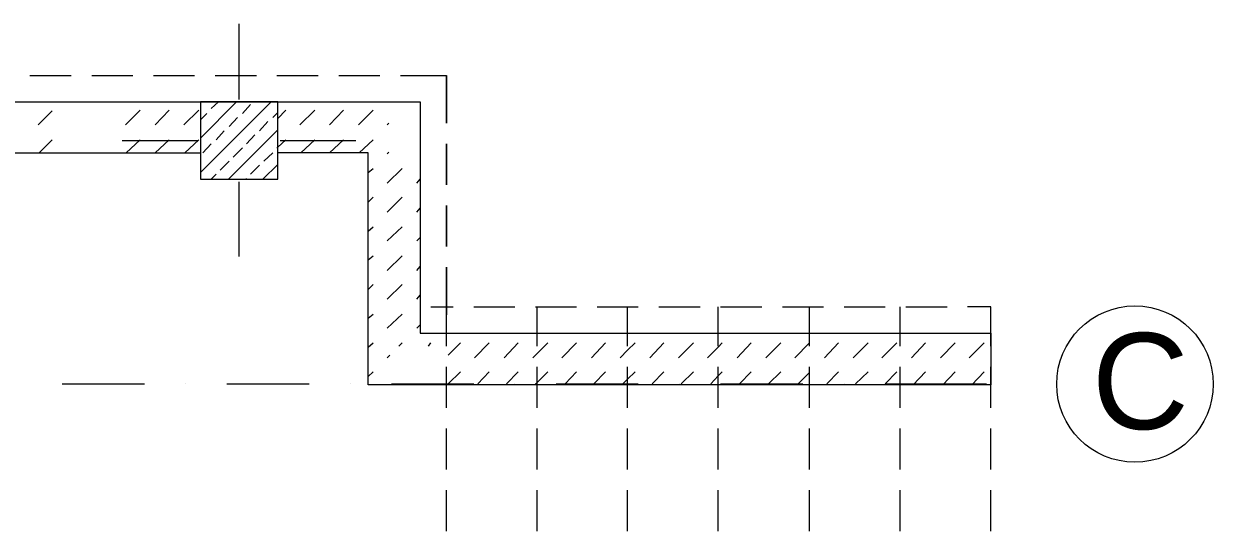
# Model space of a CAD drawing. Header units: millimetres. Extents: x 440 to 72591, y -28954 to 25941.
# Drawn here: x 27721 to 32309, y 14438 to 16397 of the extents above; entities that cross this region are included whole.
import ezdxf

# ---------------------------------------------------------------- set-up
doc = ezdxf.new("R2010")
doc.units = ezdxf.units.MM
doc.layers.add('podkład', color=7, linetype='Continuous')
doc.styles.get("Standard").update_dxf_attribs({"font": 'arial.ttf'})

msp = doc.modelspace()

# ---------------------------------------------------------------- linework, layer by layer
at = {"layer": 'podkład', "color": 6, "lineweight": 5, "transparency": 33554572}
for points in [[(28551.5, 16104.6), (28551.5, 16396.7)], [(28100.6, 15945.9), (28392.7, 15945.9)], [(28551.5, 15945.9), (28551.5, 15945.9)], [(28551.5, 15945.9), (28551.5, 15945.9)], [(28710.2, 15945.9), (29002.3, 15945.9)], [(28551.5, 15498.2), (28551.5, 15787.1)], [(27868.8, 15006.1), (28186.3, 15006.1)], [(28345.1, 15006.1), (28345.1, 15006.1)], [(28503.9, 15006.1), (28821.4, 15006.1)], [(28980.1, 15006.1), (28980.1, 15006.1)], [(29138.9, 15006.1), (29456.4, 15006.1)], [(29615.1, 15006.1), (29615.1, 15006.1)], [(29773.9, 15006.1), (30091.4, 15006.1)], [(30250.2, 15006.1), (30250.2, 15006.1)], [(30408.9, 15006.1), (30726.4, 15006.1)], [(30885.2, 15006.1), (30885.2, 15006.1)], [(31043.9, 15006.1), (31434.5, 15006.1)]]:
    msp.add_lwpolyline(points, dxfattribs=at)
at = {"layer": 'podkład', "color": 4, "lineweight": 5, "transparency": 33554572}
for points in [[(27745, 16196.7), (27903.8, 16196.7)], [(27983.1, 16196.7), (28141.9, 16196.7)], [(28221.3, 16196.7), (28380, 16196.7)], [(28459.4, 16196.7), (28618.2, 16196.7)], [(28697.5, 16196.7), (28856.3, 16196.7)], [(28935.7, 16196.7), (29094.4, 16196.7)], [(29173.8, 16196.7), (29351.6, 16196.7), (29351.6, 16012.6), (29351.6, 16196.7)], [(29291.3, 15304.5), (29377, 15304.5)], [(29351.6, 15152.1), (29351.6, 15304.5)], [(29456.4, 15304.5), (29615.1, 15304.5)], [(29694.5, 15304.5), (29853.3, 15304.5)], [(29700.9, 15152.1), (29700.9, 15304.5)], [(29932.7, 15304.5), (30091.4, 15304.5)], [(30050.1, 15152.1), (30050.1, 15304.5)], [(30170.8, 15304.5), (30329.5, 15304.5)], [(30399.4, 15152.1), (30399.4, 15304.5)], [(30408.9, 15304.5), (30567.7, 15304.5)], [(30647.1, 15304.5), (30805.8, 15304.5)], [(30751.8, 15152.1), (30751.8, 15304.5)], [(30885.2, 15304.5), (31043.9, 15304.5)], [(31101.1, 15152.1), (31101.1, 15304.5)], [(31123.3, 15304.5), (31282.1, 15304.5)], [(31450.4, 15152.1), (31450.4, 15304.5), (31361.4, 15304.5)], [(29351.6, 14914), (29351.6, 15072.7)], [(29700.9, 14914), (29700.9, 15072.7)], [(30050.1, 14914), (30050.1, 15072.7)], [(30399.4, 14914), (30399.4, 15072.7)], [(30751.8, 14914), (30751.8, 15072.7)], [(31101.1, 14914), (31101.1, 15072.7)], [(31450.4, 14914), (31450.4, 15072.7)], [(29351.6, 14675.8), (29351.6, 14834.6)], [(29700.9, 14675.8), (29700.9, 14834.6)], [(30050.1, 14675.8), (30050.1, 14834.6)], [(30399.4, 14675.8), (30399.4, 14834.6)], [(30751.8, 14675.8), (30751.8, 14834.6)], [(31101.1, 14675.8), (31101.1, 14834.6)], [(31450.4, 14675.8), (31450.4, 14834.6)], [(29351.6, 14437.7), (29351.6, 14596.5)], [(29700.9, 14437.7), (29700.9, 14596.5)], [(30050.1, 14437.7), (30050.1, 14596.5)], [(30399.4, 14437.7), (30399.4, 14596.5)], [(30751.8, 14437.7), (30751.8, 14596.5)], [(31101.1, 14437.7), (31101.1, 14596.5)], [(31450.4, 14437.7), (31450.4, 14596.5)]]:
    msp.add_lwpolyline(points, dxfattribs=at)
at = {"layer": 'podkład', "color": 1, "lineweight": 5, "transparency": 33554572}
for points in [[(27179.8, 16095.1), (29250, 16095.1), (29250, 15202.9), (31450.4, 15202.9), (31450.4, 15002.9), (29050, 15002.9), (29050, 15898.3), (28700.7, 15898.3)], [(27179.8, 15898.3), (28402.3, 15898.3)]]:
    msp.add_lwpolyline(points, dxfattribs=at)
at = {"layer": 'podkład', "color": 8, "lineweight": 5, "true_color": 0x808080, "transparency": 33554572}
for points in [[(27776.8, 16006.2), (27830.7, 16060.2)], [(28113.3, 16006.2), (28170.5, 16063.4)], [(28227.6, 16006.2), (28281.6, 16063.4)], [(28338.8, 16006.2), (28395.9, 16063.4)], [(28402.3, 16091.9), (28405.4, 16095.1)], [(28402.3, 15955.4), (28542, 16095.1)], [(28402.3, 15822.1), (28675.3, 16095.1)], [(28443.5, 16069.7), (28472.1, 16095.1)], [(28564.2, 16050.7), (28595.9, 16085.6)], [(28700.7, 16031.6), (28732.5, 16063.4)], [(28786.4, 16006.2), (28843.6, 16063.4)], [(28900.7, 16006.2), (28954.7, 16063.4)], [(29011.9, 16006.2), (29069, 16063.4)], [(28402.3, 16025.3), (28427.7, 16050.7)], [(28513.4, 15999.9), (28545.1, 16034.8)], [(28630.9, 15984), (28662.6, 16018.9)], [(28681.7, 16034.8), (28700.7, 16053.8)], [(29123, 16006.2), (29129.4, 16012.6)], [(28462.6, 15949.1), (28494.3, 15984)], [(28510.2, 15796.7), (28700.7, 15987.2)], [(28580.1, 15933.2), (28611.8, 15968.1)], [(27779.9, 15898.3), (27830.7, 15949.1)], [(28116.5, 15898.3), (28170.5, 15949.1)], [(28227.6, 15898.3), (28281.6, 15949.1)], [(28341.9, 15898.3), (28395.9, 15949.1)], [(28411.8, 15898.3), (28443.5, 15933.2)], [(28697.5, 15917.3), (28700.7, 15920.5), (28732.5, 15949.1)], [(28789.6, 15898.3), (28843.6, 15949.1)], [(28900.7, 15898.3), (28954.7, 15949.1)], [(29015.1, 15898.3), (29069, 15949.1)], [(28529.3, 15882.4), (28564.2, 15917.3)], [(28646.7, 15866.5), (28681.7, 15898.3)], [(29123, 15895.1), (29129.4, 15901.4)], [(28478.5, 15831.6), (28513.4, 15866.5)], [(28595.9, 15815.7), (28630.9, 15850.6)], [(28643.6, 15796.7), (28700.7, 15853.8)], [(29050, 15822.1), (29069, 15837.9)], [(29123, 15780.8), (29180.2, 15837.9)], [(28443.5, 15796.7), (28462.6, 15815.7)], [(28576.9, 15796.7), (28580.1, 15799.8)], [(29237.3, 15780.8), (29250, 15796.7)], [(29050, 15707.8), (29069, 15726.8)], [(29123, 15669.7), (29180.2, 15726.8)], [(29237.3, 15669.7), (29250, 15685.5)], [(29050, 15596.6), (29069, 15612.5)], [(29123, 15558.5), (29180.2, 15612.5)], [(29237.3, 15558.5), (29250, 15571.2)], [(29050, 15485.5), (29069, 15501.4)], [(29123, 15444.2), (29180.2, 15501.4)], [(29237.3, 15444.2), (29250, 15460.1)], [(29050, 15371.2), (29069, 15390.2)], [(29123, 15333.1), (29180.2, 15390.2)], [(29237.3, 15333.1), (29250, 15349)], [(29050, 15260.1), (29069, 15275.9)], [(29123, 15222), (29180.2, 15275.9)], [(29237.3, 15222), (29250, 15234.7)], [(29050, 15148.9), (29069, 15164.8)], [(29167.5, 15152.1), (29180.2, 15164.8)], [(29281.8, 15152.1), (29291.3, 15164.8)], [(29358, 15117.2), (29405.6, 15164.8)], [(29459.6, 15107.7), (29516.7, 15164.8)], [(29573.9, 15107.7), (29627.8, 15164.8)], [(29685, 15107.7), (29700.9, 15123.5), (29742.1, 15164.8)], [(29796.1, 15107.7), (29853.3, 15164.8)], [(29910.4, 15107.7), (29964.4, 15164.8)], [(30021.6, 15107.7), (30050.1, 15136.2), (30078.7, 15164.8)], [(30135.9, 15107.7), (30189.8, 15164.8)], [(30247, 15107.7), (30304.1, 15164.8)], [(30358.1, 15107.7), (30399.4, 15148.9), (30415.3, 15164.8)], [(30472.4, 15107.7), (30526.4, 15164.8)], [(30583.5, 15107.7), (30640.7, 15164.8)], [(30694.7, 15107.7), (30751.8, 15164.8)], [(30809, 15107.7), (30863, 15164.8)], [(30920.1, 15107.7), (30977.3, 15164.8)], [(31031.2, 15107.7), (31088.4, 15164.8)], [(31145.5, 15107.7), (31199.5, 15164.8)], [(31256.7, 15107.7), (31313.8, 15164.8)], [(31367.8, 15107.7), (31425, 15164.8)], [(29123, 15107.7), (29132.5, 15117.2)], [(29050, 15034.6), (29069, 15053.7)], [(29358, 15006.1), (29405.6, 15053.7)], [(29472.3, 15006.1), (29516.7, 15053.7)], [(29583.4, 15006.1), (29627.8, 15053.7)], [(29694.5, 15006.1), (29700.9, 15012.4), (29742.1, 15053.7)], [(29808.8, 15006.1), (29853.3, 15053.7)], [(29920, 15006.1), (29964.4, 15053.7)], [(30031.1, 15006.1), (30050.1, 15025.1), (30078.7, 15053.7)], [(30145.4, 15006.1), (30189.8, 15053.7)], [(30256.5, 15006.1), (30304.1, 15053.7)], [(30370.8, 15006.1), (30399.4, 15037.8), (30415.3, 15053.7)], [(30481.9, 15006.1), (30526.4, 15053.7)], [(30593.1, 15006.1), (30640.7, 15053.7)], [(30707.4, 15006.1), (30751.8, 15050.5), (30751.8, 15053.7)], [(30818.5, 15006.1), (30863, 15053.7)], [(30929.6, 15006.1), (30977.3, 15053.7)], [(31043.9, 15006.1), (31088.4, 15053.7)], [(31151.9, 15002.9), (31199.5, 15053.7)], [(31266.2, 15002.9), (31313.8, 15053.7)], [(31377.3, 15002.9), (31425, 15053.7)]]:
    msp.add_lwpolyline(points, dxfattribs=at)
at = {"layer": 'podkład', "color": 1, "lineweight": 5, "transparency": 33554572}
msp.add_lwpolyline([(28402.3, 15796.7), (28700.7, 15796.7), (28700.7, 16095.1), (28402.3, 16095.1)], close=True, dxfattribs=at)
at = {"layer": 'podkład', "color": 4, "lineweight": 5, "transparency": 33554572}
for points in [[(29351.6, 15933.2), (29351.6, 15774.4)], [(29351.6, 15695.1), (29351.6, 15536.3)], [(29351.6, 15456.9), (29351.6, 15272.8)]]:
    msp.add_lwpolyline(points, close=True, dxfattribs=at)
at = {"layer": 'podkład', "color": 7, "lineweight": 5, "transparency": 33554572}
msp.add_circle((32006.9, 15005.9), 301.8, dxfattribs=at)

# ---------------------------------------------------------------- texts
at = {"layer": 'podkład', "lineweight": 5, "transparency": 33554572, "insert": (31840.3, 15203), "char_height": 371.1, "attachment_point": 1}
msp.add_mtext_dynamic_manual_height_columns('C', width=331.49, gutter_width=11.6, heights=[0], dxfattribs=at)

doc.saveas('drawing.dxf')
